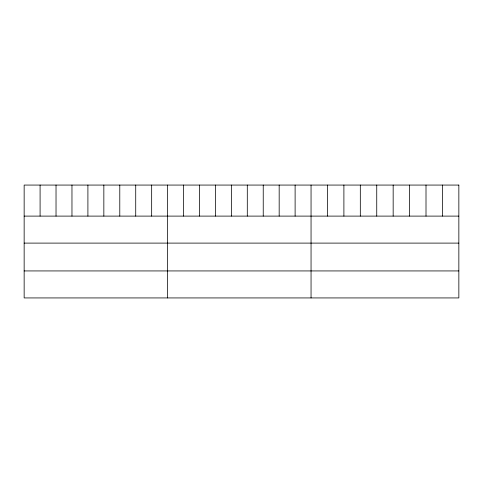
<?xml version="1.0" encoding="UTF-8"?>
<svg xmlns="http://www.w3.org/2000/svg" width="483" height="483" viewBox="0 0 483 483"><rect width="100%" height="100%" fill="white"/><g stroke="black" fill="none" stroke-linecap="round" stroke-linejoin="round"><path stroke-width="0.72" d="M24.15 216.106L458.85 216.106M24.15 243.106L458.85 243.106M24.15 270.933L458.85 270.933M442.428 185.067L442.428 216.106M426.006 185.067L426.006 216.106M409.584 185.067L409.584 216.106M393.162 185.067L393.162 216.106M376.74 185.067L376.74 216.106M360.318 185.067L360.318 216.106M343.896 185.067L343.896 216.106M327.474 185.067L327.474 216.106M311.052 185.067L311.052 297.933M295.113 185.067L295.113 216.106M279.174 185.067L279.174 216.106M263.235 185.067L263.235 216.106M247.296 185.067L247.296 216.106M231.357 185.067L231.357 216.106M215.418 185.067L215.418 216.106M199.479 185.067L199.479 216.106M183.54 185.067L183.54 216.106M167.601 185.067L167.601 297.933M151.662 185.067L151.662 216.106M135.723 185.067L135.723 216.106M119.784 185.067L119.784 216.106M103.845 185.067L103.845 216.106M87.906 185.067L87.906 216.106M71.967 185.067L71.967 216.106M56.028 185.067L56.028 216.106M40.089 185.067L40.089 216.106M458.85 185.067L24.15 185.067L24.15 297.933L458.85 297.933L458.85 185.067"/></g></svg>
